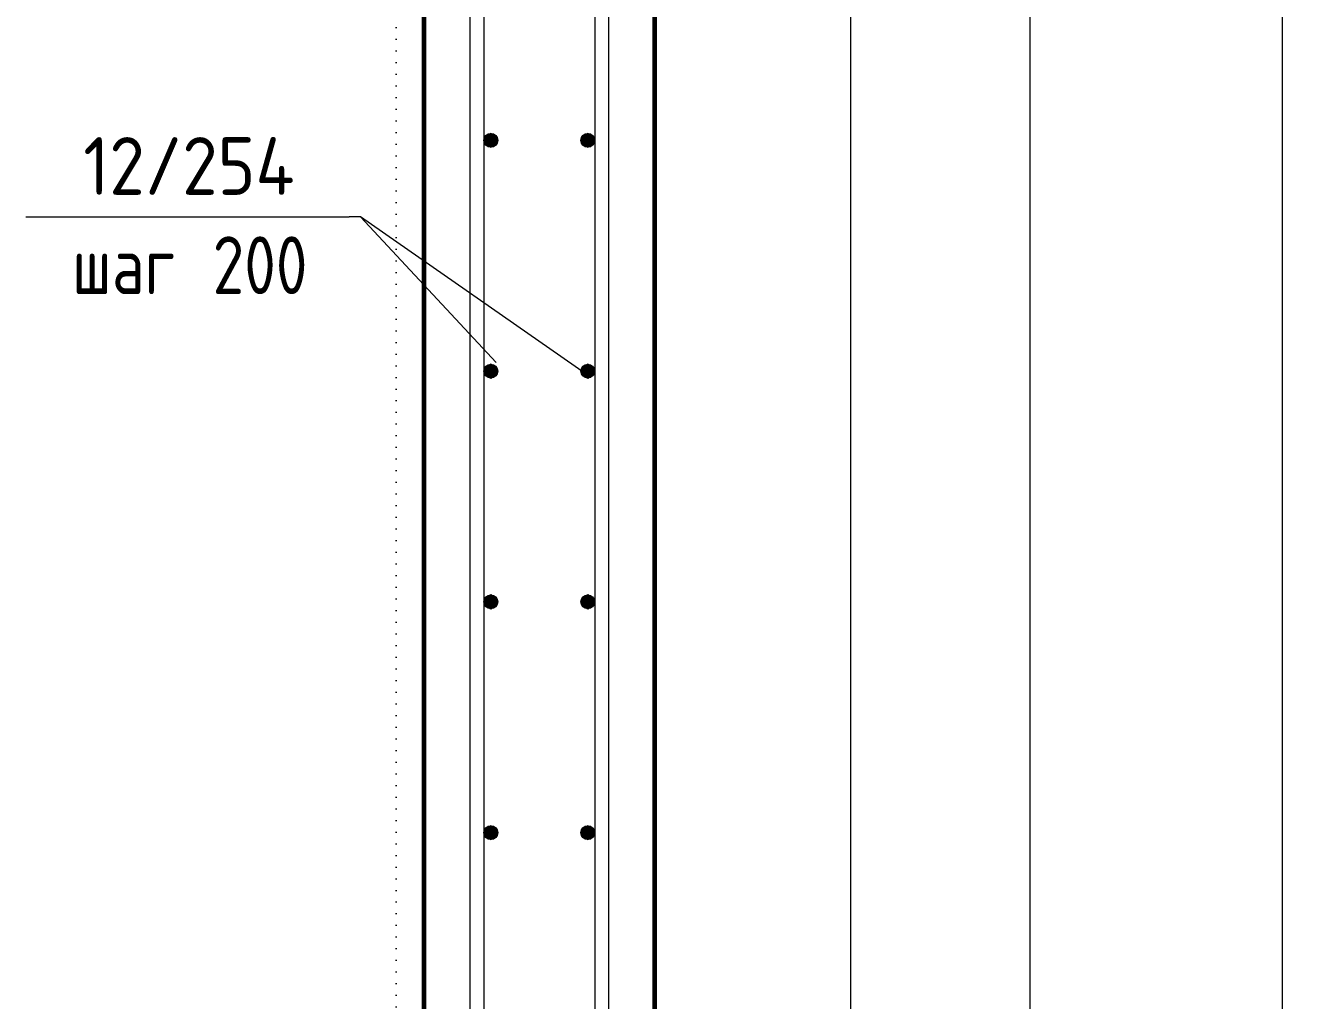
# Model space of a CAD drawing. Header units: millimetres. Extents: x 2384 to 38512, y -3571 to 48684.
# Drawn here: x 4965 to 6084, y 43361 to 44206 of the extents above; entities that cross this region are included whole.
import ezdxf

# ---------------------------------------------------------------- set-up
doc = ezdxf.new("R2010")
doc.units = ezdxf.units.MM
doc.linetypes.add('04 Пунктир 10мм', pattern=[10, 0, -10])
for name, color, linetype, lineweight in [('AA_Dim', 7, 'Continuous', 9), ('AA_Dim-20', 7, 'Continuous', 9), ('AA_Linii', 7, 'Continuous', 9), ('AA_Oformlenie', 7, 'Continuous', 9), ('AA_Razrez', 7, 'Continuous', 9), ('AA_Vinoska', 7, 'Continuous', 9), ('AF_Stena_Опалубка', 253, 'Continuous', 20), ('KR_Armatura', 7, 'Continuous', 20), ('KR_Armatura_Tonkie', 7, 'Continuous', 20)]:
    doc.layers.add(name, color=color, linetype=linetype, lineweight=lineweight)
doc.styles.add('ISOCPEUR_1', font='isocpeur.ttf', dxfattribs={"width": 0.9, "height": 50})
doc.styles.add('ISOCPEUR_2', font='isocpeur.ttf', dxfattribs={"width": 0.8, "height": 50})
doc.dimstyles.new('05_Округл_5мм__непрозр_', dxfattribs={"dimscale": 304.8, "dimtxt": 49.799059, "dimasz": 0.111549, "dimexe": 0.098425, "dimexo": 0.065617, "dimgap": 0.006562, "dimtad": 1, "dimdec": 0, "dimrnd": 5, "dimdsep": 46, "dimtxsty": 'ISOCPEUR_1', "dimblk1": 'OBLIQUE', "dimblk2": 'OBLIQUE', "dimsah": 1, "dimcen": 0.09, "dimdle": 0.098425, "dimazin": 0, "dimtfac": 1, "dimtdec": 4, "dimtix": 1, "dimtmove": 0, "dimatfit": 3, "dimfxl": 1, "dimtvp": 1, "dimtfill": 1, "dimtolj": 1, "dimtzin": 0, "dimlwd": 18, "dimlwe": 18, "dimarcsym": 2})

# ---------------------------------------------------------------- blocks, each defined once
blk = doc.blocks.new('011_Прямоугольник обрыва _ЭлУзла_ - 011_Прямоугольник обрыва _ЭлУзла_-3933759-Схема армирования стен входной группы в_о Г_1-Е_1_2_1-3_1 на отм_ -0_920')
at = {"layer": 'AA_Oformlenie'}
blk.add_line((2832.9, -1831.3), (2832.9, -5405.3), dxfattribs=at)
blk = doc.blocks.new('DIMBLOCK24-Схема армирования стен входной группы в_о Г_1-Е_1_2_1-3_1 на отм_ -0_920')
at = {"layer": 'AA_Dim-20', "lineweight": 18}
for p, q in [((6053.8, 43076.8), (6053.8, 46135.5)), ((5478.1, 46105.5), (6083.8, 46105.5)), ((6053.8, 46105.5), (5478.1, 46105.5)), ((5478.1, 43106.8), (6083.8, 43106.8)), ((6053.8, 43106.8), (5478.1, 43106.8))]:
    blk.add_line(p, q, dxfattribs=at)
at = {"layer": 'AA_Dim-20', "lineweight": 30}
for p, q in [((6053.8, 46105.5), (6036.8, 46122.5)), ((6053.8, 46105.5), (6070.8, 46088.5)), ((6053.8, 43106.8), (6036.8, 43123.8)), ((6053.8, 43106.8), (6070.8, 43089.8))]:
    blk.add_line(p, q, dxfattribs=at)
at = {"layer": 'AA_Dim-20', "color": 0, "lineweight": 18, "insert": (5986.5, 44436.6), "char_height": 50, "width": 406.82, "attachment_point": 1, "rotation": 90, "line_spacing_factor": 1.149209, "style": 'ISOCPEUR_1', "bg_fill": 3, "box_fill_scale": 1.25, "bg_fill_color": 256, "bg_fill_true_color": 13158600, "bg_fill_transparency": 0}
blk.add_mtext('200х15=3000', dxfattribs=at)
blk = doc.blocks.new('_Oblique')
at = {"color": 0, "linetype": 'ByBlock', "lineweight": -2}
blk.add_line((-0.5, -0.5), (0.5, 0.5), dxfattribs=at)
blk = doc.blocks.new('042_М_Арматуры - Диам длина поз _ Комментарий-2260297-Схема армирования стен входной группы в_о Г_1-Е_1_2_1-3_1 на отм_ -0_920')
at = {"layer": 'AA_Vinoska'}
blk.add_line((-7, 0), (7, 0), dxfattribs=at)

msp = doc.modelspace()

# ---------------------------------------------------------------- hatches: boundary and pattern name
at = {"layer": 'KR_Armatura'}
h = msp.add_hatch(color=256, dxfattribs=at)
edge = h.paths.add_edge_path()
edge.add_arc((5368.0616, 44106.3389), 6, 0, 360)
for points in [[(5368.0616, 44100.3389), (5373.2578, 44103.3389), (5373.2578, 44109.3389), (5368.0616, 44112.3389), (5362.8655, 44109.3389), (5362.8655, 44103.3389)], [(5452.0616, 44100.3389), (5457.2578, 44103.3389), (5457.2578, 44109.3389), (5452.0616, 44112.3389), (5446.8655, 44109.3389), (5446.8655, 44103.3389)], [(5368.0616, 43900.4225), (5373.2578, 43903.4225), (5373.2578, 43909.4225), (5368.0616, 43912.4225), (5362.8655, 43909.4225), (5362.8655, 43903.4225)], [(5452.0616, 43900.4225), (5457.2578, 43903.4225), (5457.2578, 43909.4225), (5452.0616, 43912.4225), (5446.8655, 43909.4225), (5446.8655, 43903.4225)], [(5368.0616, 43700.506), (5373.2578, 43703.506), (5373.2578, 43709.506), (5368.0616, 43712.506), (5362.8655, 43709.506), (5362.8655, 43703.506)], [(5452.0616, 43700.506), (5457.2578, 43703.506), (5457.2578, 43709.506), (5452.0616, 43712.506), (5446.8655, 43709.506), (5446.8655, 43703.506)], [(5368.0616, 43500.5895), (5373.2578, 43503.5895), (5373.2578, 43509.5895), (5368.0616, 43512.5895), (5362.8655, 43509.5895), (5362.8655, 43503.5895)], [(5452.0616, 43500.5895), (5457.2578, 43503.5895), (5457.2578, 43509.5895), (5452.0616, 43512.5895), (5446.8655, 43509.5895), (5446.8655, 43503.5895)]]:
    msp.add_hatch(color=256, dxfattribs=at).paths.add_polyline_path(points)
h = msp.add_hatch(color=256, dxfattribs=at)
edge = h.paths.add_edge_path()
edge.add_arc((5452.0616, 44106.3389), 6, 0, 360)
h = msp.add_hatch(color=256, dxfattribs=at)
edge = h.paths.add_edge_path()
edge.add_arc((5368.0616, 43906.4225), 6, 0, 360)
h = msp.add_hatch(color=256, dxfattribs=at)
edge = h.paths.add_edge_path()
edge.add_arc((5452.0616, 43906.4225), 6, 0, 360)
h = msp.add_hatch(color=256, dxfattribs=at)
edge = h.paths.add_edge_path()
edge.add_arc((5368.0616, 43706.506), 6, 0, 360)
h = msp.add_hatch(color=256, dxfattribs=at)
edge = h.paths.add_edge_path()
edge.add_arc((5452.0616, 43706.506), 6, 0, 360)
h = msp.add_hatch(color=256, dxfattribs=at)
edge = h.paths.add_edge_path()
edge.add_arc((5368.0616, 43506.5895), 6, 0, 360)
h = msp.add_hatch(color=256, dxfattribs=at)
edge = h.paths.add_edge_path()
edge.add_arc((5452.0616, 43506.5895), 6, 0, 360)

# ---------------------------------------------------------------- linework, layer by layer
at = {"layer": 'AA_Linii'}
msp.add_line((5679.8788, 41245), (5679.8788, 46469.7099), dxfattribs=at)
at = {"layer": 'AA_Razrez', "linetype": '04 Пунктир 10мм'}
msp.add_line((5286.123, 40749.8087), (5286.123, 48658.5138), dxfattribs=at)
at = {"layer": 'AA_Vinoska'}
for p, q in [((5255.0942, 44040.0292), (5245.381, 44040.0292)), ((5255.0942, 44040.0292), (5245.381, 44040.0292)), ((5372.6125, 43913.9138), (5255.0942, 44040.0292)), ((5450.7371, 43903.8692), (5255.0942, 44040.0292))]:
    msp.add_line(p, q, dxfattribs=at)
at = {"layer": 'AF_Stena_Опалубка', "lineweight": 60}
for p, q in [((5310.0616, 46145), (5310.0616, 43064.9999)), ((5510.0616, 43064.9999), (5510.0616, 46145))]:
    msp.add_line(p, q, dxfattribs=at)
at = {"layer": 'KR_Armatura'}
for p, q in [((5368.0616, 44112.3389), (5362.8655, 44109.3389)), ((5373.2578, 44109.3389), (5368.0616, 44112.3389)), ((5452.0616, 44112.3389), (5446.8655, 44109.3389)), ((5457.2578, 44109.3389), (5452.0616, 44112.3389)), ((5362.8655, 44109.3389), (5362.8655, 44103.3389)), ((5362.8655, 44103.3389), (5368.0616, 44100.3389)), ((5368.0616, 44100.3389), (5373.2578, 44103.3389)), ((5373.2578, 44103.3389), (5373.2578, 44109.3389)), ((5446.8655, 44109.3389), (5446.8655, 44103.3389)), ((5446.8655, 44103.3389), (5452.0616, 44100.3389)), ((5452.0616, 44100.3389), (5457.2578, 44103.3389)), ((5457.2578, 44103.3389), (5457.2578, 44109.3389)), ((5368.0616, 43912.4225), (5362.8655, 43909.4225)), ((5362.8655, 43909.4225), (5362.8655, 43903.4225)), ((5373.2578, 43909.4225), (5368.0616, 43912.4225)), ((5373.2578, 43903.4225), (5373.2578, 43909.4225)), ((5452.0616, 43912.4225), (5446.8655, 43909.4225)), ((5446.8655, 43909.4225), (5446.8655, 43903.4225)), ((5457.2578, 43909.4225), (5452.0616, 43912.4225)), ((5457.2578, 43903.4225), (5457.2578, 43909.4225)), ((5362.8655, 43903.4225), (5368.0616, 43900.4225)), ((5368.0616, 43900.4225), (5373.2578, 43903.4225)), ((5446.8655, 43903.4225), (5452.0616, 43900.4225)), ((5452.0616, 43900.4225), (5457.2578, 43903.4225)), ((5368.0616, 43712.506), (5362.8655, 43709.506)), ((5362.8655, 43709.506), (5362.8655, 43703.506)), ((5373.2578, 43709.506), (5368.0616, 43712.506)), ((5373.2578, 43703.506), (5373.2578, 43709.506)), ((5452.0616, 43712.506), (5446.8655, 43709.506)), ((5446.8655, 43709.506), (5446.8655, 43703.506)), ((5457.2578, 43709.506), (5452.0616, 43712.506)), ((5457.2578, 43703.506), (5457.2578, 43709.506)), ((5362.8655, 43703.506), (5368.0616, 43700.506)), ((5368.0616, 43700.506), (5373.2578, 43703.506)), ((5446.8655, 43703.506), (5452.0616, 43700.506)), ((5452.0616, 43700.506), (5457.2578, 43703.506)), ((5368.0616, 43512.5895), (5362.8655, 43509.5895)), ((5362.8655, 43509.5895), (5362.8655, 43503.5895)), ((5373.2578, 43509.5895), (5368.0616, 43512.5895)), ((5373.2578, 43503.5895), (5373.2578, 43509.5895)), ((5452.0616, 43512.5895), (5446.8655, 43509.5895)), ((5446.8655, 43509.5895), (5446.8655, 43503.5895)), ((5457.2578, 43509.5895), (5452.0616, 43512.5895)), ((5457.2578, 43503.5895), (5457.2578, 43509.5895)), ((5362.8655, 43503.5895), (5368.0616, 43500.5895)), ((5368.0616, 43500.5895), (5373.2578, 43503.5895)), ((5446.8655, 43503.5895), (5452.0616, 43500.5895)), ((5452.0616, 43500.5895), (5457.2578, 43503.5895))]:
    msp.add_line(p, q, dxfattribs=at)
for centre in [(5368.0616, 44106.3389), (5452.0616, 44106.3389), (5368.0616, 43906.4225), (5452.0616, 43906.4225), (5368.0616, 43706.506), (5452.0616, 43706.506), (5368.0616, 43506.5895), (5452.0616, 43506.5895)]:
    msp.add_circle(centre, 6, dxfattribs=at)
at = {"layer": 'KR_Armatura_Tonkie'}
for p, q in [((5350.0616, 46370), (5350.0616, 42924.9999)), ((5350.0616, 46370), (5350.0616, 42924.9999)), ((5350.0616, 46370), (5350.0616, 41634.6189)), ((5470.0616, 46370), (5470.0616, 42910.0797)), ((5470.0616, 46370), (5470.0616, 42910.0797)), ((5470.0616, 46370), (5470.0616, 41634.6189)), ((5362.0616, 46328), (5362.0616, 42924.9999)), ((5362.0616, 46328), (5362.0616, 42924.9999)), ((5362.0616, 46328), (5362.0616, 42910.3823)), ((5458.0616, 46328), (5458.0616, 42919.3716)), ((5458.0616, 46328), (5458.0616, 42919.3716)), ((5458.0616, 46328), (5458.0616, 41634.6189))]:
    msp.add_line(p, q, dxfattribs=at)

# ---------------------------------------------------------------- block references
at = {"layer": 'AA_Oformlenie'}
msp.add_blockref('011_Прямоугольник обрыва _ЭлУзла_ - 011_Прямоугольник обрыва _ЭлУзла_-3933759-Схема армирования стен входной группы в_о Г_1-Е_1_2_1-3_1 на отм_ -0_920', (3001.9788, 48482.1414), dxfattribs=at)
at = {"layer": 'AA_Vinoska', "xscale": 19.99999999999999, "yscale": 19.99999999999999, "zscale": 19.99999999999999}
msp.add_blockref('042_М_Арматуры - Диам длина поз _ Комментарий-2260297-Схема армирования стен входной группы в_о Г_1-Е_1_2_1-3_1 на отм_ -0_920', (5105.381, 44040.0292), dxfattribs=at)
msp.add_blockref('042_М_Арматуры - Диам длина поз _ Комментарий-2260297-Схема армирования стен входной группы в_о Г_1-Е_1_2_1-3_1 на отм_ -0_920', (5105.381, 44040.0292), dxfattribs=at)

# ---------------------------------------------------------------- texts
at = {"layer": 'AA_Vinoska', "char_height": 50, "attachment_point": 1}
for s, insert, width, style in [('12/254', (5015.1238, 44109.1113), 226.556887, 'ISOCPEUR_1'), ('12/254', (5015.1238, 44109.1113), 226.556887, 'ISOCPEUR_1'), (' 200', (5101.7221, 44023.1302), 133.4008, 'ISOCPEUR_2'), (' 200', (5101.7221, 44023.1302), 133.4008, 'ISOCPEUR_2'), ('шаг', (5005.4138, 44023.1302), 116.7257, 'ISOCPEUR_2'), ('шаг', (5005.4138, 44023.1302), 116.7257, 'ISOCPEUR_2')]:
    msp.add_mtext(s, dxfattribs=dict(at, insert=insert, width=width, style=style))

# ---------------------------------------------------------------- next in the draw order: dimensions: what is measured, and where the dimension line sits
at = {"layer": 'AA_Dim', "lineweight": 18}
dim = msp.add_linear_dim(base=(6053.7869, 46105.5037), p1=(5458.0616, 43106.7565), p2=(5458.0616, 46105.5037), angle=90, dimstyle='05_Округл_5мм__непрозр_', override={"dimpost": '200х15=<>', "dimfxl": 2998.747162}, dxfattribs=at)
dim.commit()
dim.dimension.update_dxf_attribs({"geometry": 'DIMBLOCK24-Схема армирования стен входной группы в_о Г_1-Е_1_2_1-3_1 на отм_ -0_920', "text_midpoint": (6026.7869, 44606.1301)})

doc.saveas('drawing.dxf')
